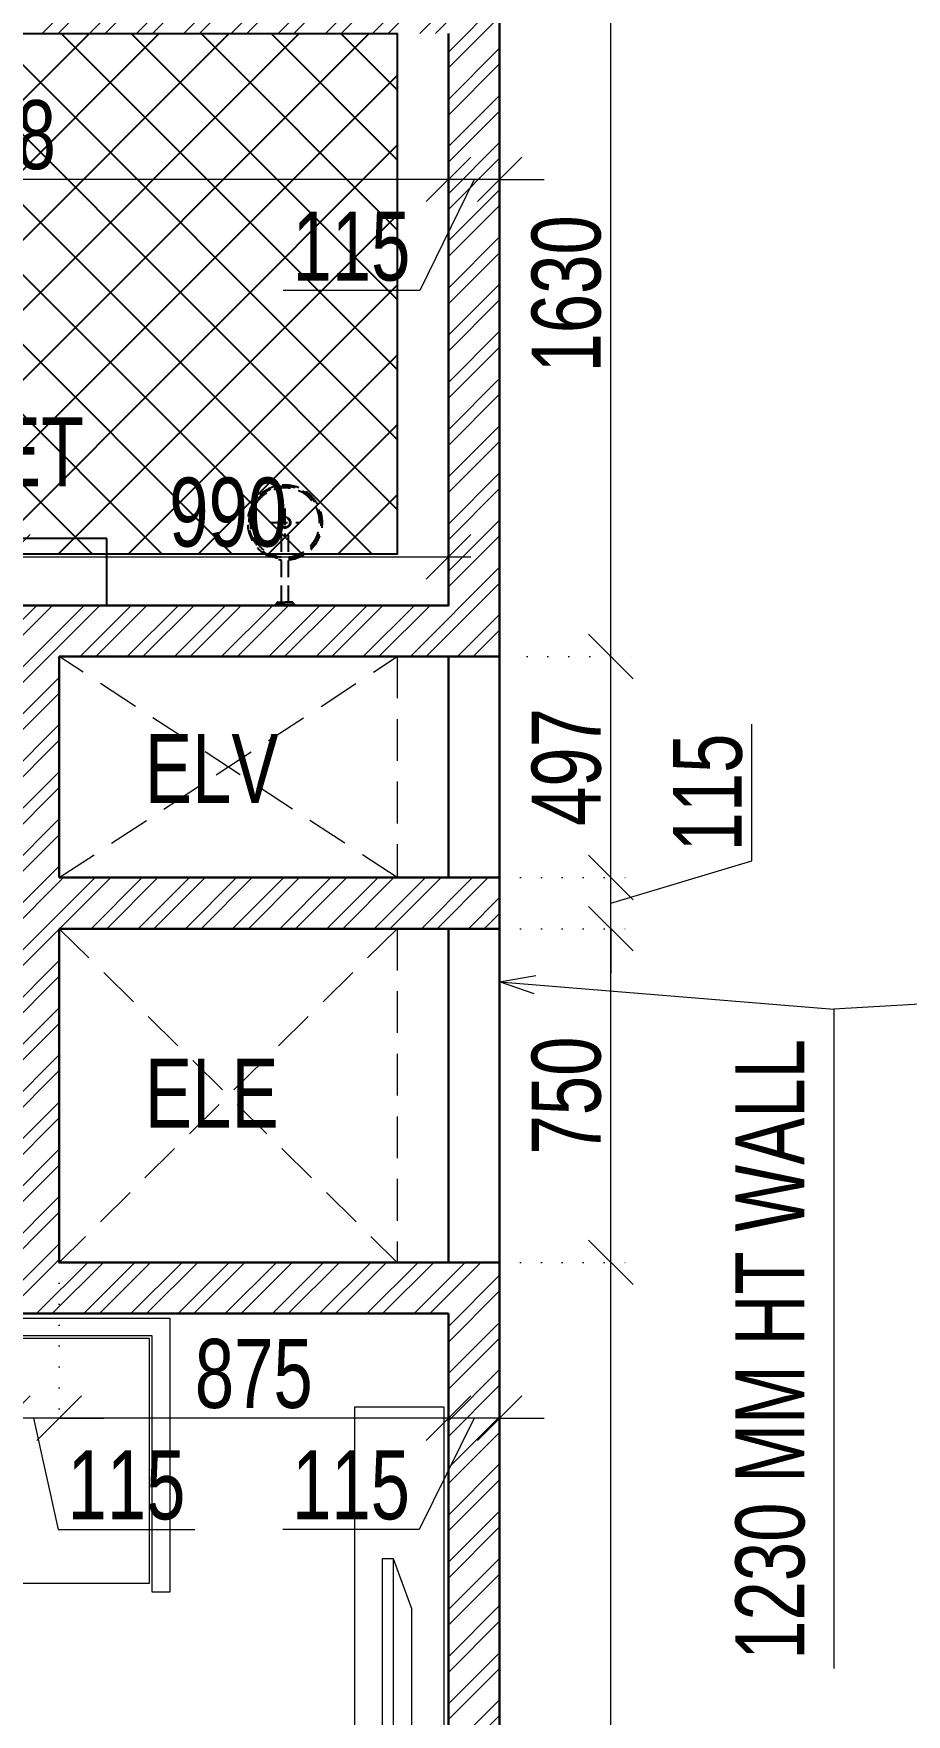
# Model space of a CAD drawing. Header units: inches. Extents: x 785882 to 928568, y 496782 to 576896.
# Drawn here: x 834711 to 836673, y 518164 to 521942 of the extents above; entities that cross this region are included whole.
import ezdxf
from ezdxf.enums import TextEntityAlignment as Align

# ---------------------------------------------------------------- set-up
doc = ezdxf.new("R2010")
doc.units = ezdxf.units.IN
doc.header["$LTSCALE"] = 750
doc.header["$MEASUREMENT"] = 0
for name, pattern in [('DOT', [0.25, 0, -0.25]), ('HIDDEN', [0.375, 0.25, -0.125]), ('HIDDEN2', [0.1875, 0.125, -0.0625])]:
    doc.linetypes.add(name, pattern=pattern)
for name, color, linetype, lineweight in [('d-fur', 250, 'Continuous', 9), ('DIMENSION WORKING-MSA', 222, 'Continuous', 13), ('DOTTED LINE-MSA', 3, 'HIDDEN2', 13), ('ELE-01-MSA', 7, 'Continuous', 30), ('FURNITURE-MSA', 251, 'Continuous', 5), ('TEXT DETAIL-MSA', 212, 'Continuous', 13), ('TEXT ROOM NAME-MSA', 210, 'Continuous', 13), ('WALL HATCH-MSA', 251, 'Continuous', 9), ('WALL-MSA', 32, 'Continuous', 30)]:
    doc.layers.add(name, color=color, linetype=linetype, lineweight=lineweight)
doc.layers.add('HATCH-SUNK 300MM-MSA', color=47, linetype='Continuous')
doc.layers.add('P.FIXTURE', color=7, linetype='Continuous')
doc.styles.add('125', font='swisscl.ttf', dxfattribs={"height": 125})
doc.styles.add('AR', font='swisscl.ttf')
doc.styles.add('ARIAL', font='swisscl.ttf', dxfattribs={"height": 360})
doc.styles.add('Arial-Reg', font='swisscl.ttf', dxfattribs={"height": 155})
doc.styles.add('MtXpl_Swis721_LtCn_B', font='swisscl.ttf')
doc.dimstyles.new('100 K.T', dxfattribs={"dimtxt": 360, "dimasz": 80, "dimexe": 0.18, "dimexo": 0.0625, "dimgap": 1, "dimtad": 1, "dimdec": 0, "dimzin": 0, "dimdsep": 46, "dimtxsty": 'ARIAL', "dimblk": 'DOT', "dimcen": 0.09, "dimse1": 1, "dimse2": 1, "dimclrd": 50, "dimclrt": 256, "dimadec": 0, "dimazin": 0, "dimtfac": 1, "dimtdec": 0, "dimtofl": 0, "dimtmove": 1, "dimatfit": 0, "dimfxl": 1, "dimtolj": 1, "dimtzin": 0, "dimlwd": -1, "dimarcsym": 0})
doc.dimstyles.new('WORKING DIM', dxfattribs={"dimtxt": 155, "dimasz": 100, "dimexe": 50, "dimexo": 0, "dimgap": 20, "dimtad": 1, "dimdec": 0, "dimzin": 0, "dimdsep": 46, "dimtxsty": 'AR', "dimblk": 'OBLIQUE', "dimcen": 0.09, "dimdle": 50, "dimclrd": 256, "dimclre": 250, "dimclrt": 256, "dimadec": 0, "dimazin": 0, "dimtfac": 1, "dimtdec": 0, "dimtofl": 0, "dimtmove": 1, "dimatfit": 0, "dimfxl": 1, "dimtolj": 1, "dimtzin": 0, "dimlwd": -1, "dimlwe": -1, "dimarcsym": 0})

# ---------------------------------------------------------------- blocks, each defined once
blk = doc.blocks.new('SHOWE')
at = {"linetype": 'HIDDEN', "ltscale": 0.2}
for p, q in [((3964447.4, -1171664.5), (3964447.4, -1171728.1)), ((3964261.3, -1171717.9), (3964261.3, -1171674.7)), ((3964261.3, -1171674.7), (3964263.3, -1171674.7)), ((3964264.2, -1171676.3), (3964264.2, -1171716.3)), ((3964268.7, -1171680.5), (3964268.7, -1171696.3)), ((3964268.7, -1171688.6), (3964437.5, -1171688.6)), ((3964268.7, -1171712), (3964268.7, -1171696.3)), ((3964268.7, -1171704), (3964437.5, -1171704)), ((3964479.2, -1171696.3), (3964415.6, -1171696.3)), ((3964261.3, -1171717.9), (3964263.3, -1171717.9))]:
    blk.add_line(p, q, dxfattribs=at)
for radius in [12.5, 10.6]:
    blk.add_circle((3964447.4, -1171696.3), radius, dxfattribs=at)
for centre, radius, start, end in [((3964447.4, -1171696.3), 84.1, 185.2383, 174.7617), ((3964447.4, -1171696.3), 81.4, 185.4105, 174.5895), ((3964447.4, -1171696.3), 78, 185.6496, 174.3504), ((3964262.4, -1171676.3), 1.76, 358.0282, 62.0821), ((3964259.8, -1171685.3), 10.1, 28.3436, 64.2104), ((3964262.4, -1171716.3), 1.76, 297.9179, 1.9718), ((3964259.8, -1171707.2), 10.1, 295.7896, 331.6564)]:
    blk.add_arc(centre, radius, start, end, dxfattribs=at)
blk = doc.blocks.new('G$C7997B730')
at = {"layer": 'FURNITURE-MSA'}
for p, q in [((36, 1324.9, 0), (0, 1324.9, 0)), ((0, 1324.9, 0), (0, 0, 0)), ((36, 1324.9, 0), (0, 1324.9, 0)), ((92.7, 1168.8, 0), (36, 1324.9, 0)), ((36, 0, 0), (36, 1324.9, 0)), ((92.7, 1168.8, 0), (36, 1324.9, 0)), ((92.7, 156.1, 0), (92.7, 1168.8, 0)), ((92.7, 156.1, 0), (36, 0, 0)), ((36, 0, 0), (0, 0, 0))]:
    blk.add_line(p, q, dxfattribs=at)
blk = doc.blocks.new('_Oblique')
at = {"color": 0, "linetype": 'ByBlock', "lineweight": -2}
blk.add_line((-0.5, -0.5), (0.5, 0.5), dxfattribs=at)
blk = doc.blocks.new('*D1065')
at = {"layer": 'Defpoints', "color": 0, "ltscale": 0.25, "transparency": 16777216}
for p in [(835758.3, 519180), (836008.3, 519180), (835758.3, 515730)]:
    blk.add_point(p, dxfattribs=at)
at = {"layer": 'DIMENSION WORKING-MSA', "ltscale": 0.25, "transparency": 16777216}
blk.add_line((836008.3, 515680), (836008.3, 519230), dxfattribs=at)
at = {"layer": 'DIMENSION WORKING-MSA', "color": 250, "linetype": 'DOT', "ltscale": 0.25, "transparency": 16777216}
for p, q in [((835758.3, 519180), (836058.3, 519180)), ((835758.3, 515730), (836058.3, 515730))]:
    blk.add_line(p, q, dxfattribs=at)
at = {"layer": 'DIMENSION WORKING-MSA', "ltscale": 0.25, "transparency": 16777216, "xscale": 100, "yscale": 100, "zscale": 100}
for p, rotation in [((836008.3, 519180), 90), ((836008.3, 515730), 270)]:
    blk.add_blockref('_Oblique', p, dxfattribs=dict(at, rotation=rotation))
at = {"layer": 'DIMENSION WORKING-MSA', "ltscale": 0.25, "transparency": 16777216, "insert": (835908.8, 517455), "char_height": 155, "attachment_point": 5, "rotation": 90, "style": 'AR'}
blk.add_mtext('\\A1;3450', dxfattribs=at)
blk = doc.blocks.new('*D1066')
at = {"layer": 'Defpoints', "color": 0, "ltscale": 0.25, "transparency": 16777216}
for p in [(835758.3, 519930), (836008.3, 519930), (835758.3, 519180)]:
    blk.add_point(p, dxfattribs=at)
at = {"layer": 'DIMENSION WORKING-MSA', "ltscale": 0.25, "transparency": 16777216}
blk.add_line((836008.3, 519130), (836008.3, 519980), dxfattribs=at)
at = {"layer": 'DIMENSION WORKING-MSA', "color": 250, "linetype": 'DOT', "ltscale": 0.25, "transparency": 16777216}
for p, q in [((835758.3, 519930), (836058.3, 519930)), ((835758.3, 519180), (836058.3, 519180))]:
    blk.add_line(p, q, dxfattribs=at)
at = {"layer": 'DIMENSION WORKING-MSA', "ltscale": 0.25, "transparency": 16777216, "xscale": 100, "yscale": 100, "zscale": 100}
for p, rotation in [((836008.3, 519930), 90), ((836008.3, 519180), 270)]:
    blk.add_blockref('_Oblique', p, dxfattribs=dict(at, rotation=rotation))
at = {"layer": 'DIMENSION WORKING-MSA', "ltscale": 0.25, "transparency": 16777216, "insert": (835908.9, 519555), "char_height": 155, "attachment_point": 5, "rotation": 90, "style": 'AR'}
blk.add_mtext('\\A1;750', dxfattribs=at)
blk = doc.blocks.new('*D1067')
at = {"layer": 'Defpoints', "color": 0, "ltscale": 0.25, "transparency": 16777216}
for p in [(835758.3, 520045), (836008.3, 520045), (835758.3, 519930)]:
    blk.add_point(p, dxfattribs=at)
at = {"layer": 'DIMENSION WORKING-MSA', "ltscale": 0.25, "transparency": 16777216}
for p, q in [((836325.5, 520082.6), (836325.5, 520389.5)), ((836008.3, 520045), (836008.3, 520145)), ((836008.3, 519987.5), (836325.5, 520082.6)), ((836008.3, 519930), (836008.3, 520045)), ((836008.3, 519930), (836008.3, 519830))]:
    blk.add_line(p, q, dxfattribs=at)
at = {"layer": 'DIMENSION WORKING-MSA', "color": 250, "linetype": 'DOT', "ltscale": 0.25, "transparency": 16777216}
for p, q in [((835758.3, 520045), (836058.3, 520045)), ((835758.3, 519930), (836058.3, 519930))]:
    blk.add_line(p, q, dxfattribs=at)
at = {"layer": 'DIMENSION WORKING-MSA', "ltscale": 0.25, "transparency": 16777216, "xscale": 100, "yscale": 100, "zscale": 100}
for p, rotation in [((836008.3, 520045), 270), ((836008.3, 519930), 90)]:
    blk.add_blockref('_Oblique', p, dxfattribs=dict(at, rotation=rotation))
at = {"layer": 'DIMENSION WORKING-MSA', "ltscale": 0.25, "transparency": 16777216, "insert": (836226.4, 520236), "char_height": 155, "attachment_point": 5, "rotation": 90, "style": 'AR'}
blk.add_mtext('\\A1;115', dxfattribs=at)
blk = doc.blocks.new('*D1068')
at = {"layer": 'Defpoints', "color": 0, "ltscale": 0.25, "transparency": 16777216}
for p in [(835820, 520541.7), (836008.3, 520541.7), (835758.3, 520045)]:
    blk.add_point(p, dxfattribs=at)
at = {"layer": 'DIMENSION WORKING-MSA', "ltscale": 0.25, "transparency": 16777216}
blk.add_line((836008.3, 519995), (836008.3, 520591.7), dxfattribs=at)
at = {"layer": 'DIMENSION WORKING-MSA', "color": 250, "linetype": 'DOT', "ltscale": 0.25, "transparency": 16777216}
for p, q in [((835820, 520541.7), (836058.3, 520541.7)), ((835758.3, 520045), (836058.3, 520045))]:
    blk.add_line(p, q, dxfattribs=at)
at = {"layer": 'DIMENSION WORKING-MSA', "ltscale": 0.25, "transparency": 16777216, "xscale": 100, "yscale": 100, "zscale": 100}
for p, rotation in [((836008.3, 520541.7), 90), ((836008.3, 520045), 270)]:
    blk.add_blockref('_Oblique', p, dxfattribs=dict(at, rotation=rotation))
at = {"layer": 'DIMENSION WORKING-MSA', "ltscale": 0.25, "transparency": 16777216, "insert": (835909, 520293.3), "char_height": 155, "attachment_point": 5, "rotation": 90, "style": 'AR'}
blk.add_mtext('\\A1;497', dxfattribs=at)
blk = doc.blocks.new('*D1069')
at = {"layer": 'Defpoints', "color": 0, "ltscale": 0.25, "transparency": 16777216}
for p in [(835758.3, 522171.7), (836008.3, 522171.7), (835820, 520541.7)]:
    blk.add_point(p, dxfattribs=at)
at = {"layer": 'DIMENSION WORKING-MSA', "ltscale": 0.25, "transparency": 16777216}
blk.add_line((836008.3, 520491.7), (836008.3, 522221.7), dxfattribs=at)
at = {"layer": 'DIMENSION WORKING-MSA', "color": 250, "linetype": 'DOT', "ltscale": 0.25, "transparency": 16777216}
for p, q in [((835758.3, 522171.7), (836058.3, 522171.7)), ((835820, 520541.7), (836058.3, 520541.7))]:
    blk.add_line(p, q, dxfattribs=at)
at = {"layer": 'DIMENSION WORKING-MSA', "ltscale": 0.25, "transparency": 16777216, "xscale": 100, "yscale": 100, "zscale": 100}
for p, rotation in [((836008.3, 522171.7), 90), ((836008.3, 520541.7), 270)]:
    blk.add_blockref('_Oblique', p, dxfattribs=dict(at, rotation=rotation))
at = {"layer": 'DIMENSION WORKING-MSA', "ltscale": 0.25, "transparency": 16777216, "insert": (835908.8, 521356.7), "char_height": 155, "attachment_point": 5, "rotation": 90, "style": 'AR'}
blk.add_mtext('\\A1;1630', dxfattribs=at)
blk = doc.blocks.new('*D1049')
at = {"layer": 'Defpoints', "color": 0, "ltscale": 0.25, "transparency": 16777216}
for p in [(835643.3, 518830), (835643.3, 518830), (835758.3, 518830)]:
    blk.add_point(p, dxfattribs=at)
at = {"layer": 'DIMENSION WORKING-MSA', "color": 250, "linetype": 'DOT', "ltscale": 0.25, "transparency": 16777216}
for p, q in [((835643.3, 518830), (835643.3, 518880)), ((835758.3, 518830), (835758.3, 518880))]:
    blk.add_line(p, q, dxfattribs=at)
at = {"layer": 'DIMENSION WORKING-MSA', "ltscale": 0.25, "transparency": 16777216}
for p, q in [((835643.3, 518830), (835543.3, 518830)), ((835700.8, 518830), (835577.7, 518580)), ((835758.3, 518830), (835643.3, 518830)), ((835758.3, 518830), (835858.3, 518830)), ((835577.7, 518580), (835270.9, 518580))]:
    blk.add_line(p, q, dxfattribs=at)
at = {"layer": 'DIMENSION WORKING-MSA', "ltscale": 0.25, "transparency": 16777216, "xscale": 100, "yscale": 100, "zscale": 100}
blk.add_blockref('_Oblique', (835643.3, 518830), dxfattribs=at)
at = {"layer": 'DIMENSION WORKING-MSA', "ltscale": 0.25, "transparency": 16777216, "xscale": 100, "yscale": 100, "zscale": 100, "rotation": 180}
blk.add_blockref('_Oblique', (835758.3, 518830), dxfattribs=at)
at = {"layer": 'DIMENSION WORKING-MSA', "ltscale": 0.25, "transparency": 16777216, "insert": (835424.3, 518679), "char_height": 155, "attachment_point": 5, "style": 'AR'}
blk.add_mtext('\\A1;115', dxfattribs=at)
blk = doc.blocks.new('*D1050')
at = {"layer": 'Defpoints', "color": 0, "ltscale": 0.25, "transparency": 16777216}
for p in [(834768.4, 519180), (834768.4, 518830), (835643.3, 518830)]:
    blk.add_point(p, dxfattribs=at)
at = {"layer": 'DIMENSION WORKING-MSA', "color": 250, "linetype": 'DOT', "ltscale": 0.25, "transparency": 16777216}
for p, q in [((834768.4, 519180), (834768.4, 518780)), ((835643.3, 518830), (835643.3, 518880))]:
    blk.add_line(p, q, dxfattribs=at)
at = {"layer": 'DIMENSION WORKING-MSA', "ltscale": 0.25, "transparency": 16777216}
blk.add_line((835693.3, 518830), (834718.4, 518830), dxfattribs=at)
at = {"layer": 'DIMENSION WORKING-MSA', "ltscale": 0.25, "transparency": 16777216, "xscale": 100, "yscale": 100, "zscale": 100, "rotation": 180}
blk.add_blockref('_Oblique', (834768.4, 518830), dxfattribs=at)
at = {"layer": 'DIMENSION WORKING-MSA', "ltscale": 0.25, "transparency": 16777216, "xscale": 100, "yscale": 100, "zscale": 100}
blk.add_blockref('_Oblique', (835643.3, 518830), dxfattribs=at)
at = {"layer": 'DIMENSION WORKING-MSA', "ltscale": 0.25, "transparency": 16777216, "insert": (835205.8, 518929.3), "char_height": 155, "attachment_point": 5, "style": 'AR'}
blk.add_mtext('\\A1;875', dxfattribs=at)
blk = doc.blocks.new('*D1051')
at = {"layer": 'Defpoints', "color": 0, "ltscale": 0.25, "transparency": 16777216}
for p in [(834653.4, 519180), (834768.4, 519180), (834653.4, 518830)]:
    blk.add_point(p, dxfattribs=at)
at = {"layer": 'DIMENSION WORKING-MSA', "color": 250, "linetype": 'DOT', "ltscale": 0.25, "transparency": 16777216}
for p, q in [((834653.4, 519180), (834653.4, 518780)), ((834768.4, 519180), (834768.4, 518780))]:
    blk.add_line(p, q, dxfattribs=at)
at = {"layer": 'DIMENSION WORKING-MSA', "ltscale": 0.25, "transparency": 16777216}
for p, q in [((834653.4, 518830), (834553.4, 518830)), ((834768.4, 518830), (834653.4, 518830)), ((834710.9, 518830), (834766.2, 518580)), ((834768.4, 518830), (834868.4, 518830)), ((834766.2, 518580), (835073, 518580))]:
    blk.add_line(p, q, dxfattribs=at)
at = {"layer": 'DIMENSION WORKING-MSA', "ltscale": 0.25, "transparency": 16777216, "xscale": 100, "yscale": 100, "zscale": 100}
blk.add_blockref('_Oblique', (834653.4, 518830), dxfattribs=at)
at = {"layer": 'DIMENSION WORKING-MSA', "ltscale": 0.25, "transparency": 16777216, "xscale": 100, "yscale": 100, "zscale": 100, "rotation": 180}
blk.add_blockref('_Oblique', (834768.4, 518830), dxfattribs=at)
at = {"layer": 'DIMENSION WORKING-MSA', "ltscale": 0.25, "transparency": 16777216, "insert": (834919.6, 518679), "char_height": 155, "attachment_point": 5, "style": 'AR'}
blk.add_mtext('\\A1;115', dxfattribs=at)
blk = doc.blocks.new('*D999')
at = {"layer": 'Defpoints', "color": 0, "ltscale": 0.25, "transparency": 16777216}
for p in [(835643.3, 521614.1), (835643.3, 521614.1), (835758.3, 521614.1)]:
    blk.add_point(p, dxfattribs=at)
at = {"layer": 'DIMENSION WORKING-MSA', "color": 250, "linetype": 'DOT', "ltscale": 0.25, "transparency": 16777216}
for p, q in [((835643.3, 521614.1), (835643.3, 521664.1)), ((835758.3, 521614.1), (835758.3, 521664.1))]:
    blk.add_line(p, q, dxfattribs=at)
at = {"layer": 'DIMENSION WORKING-MSA', "ltscale": 0.25, "transparency": 16777216}
for p, q in [((835643.3, 521614.1), (835543.3, 521614.1)), ((835700.8, 521614.1), (835578.7, 521364.1)), ((835758.3, 521614.1), (835643.3, 521614.1)), ((835758.3, 521614.1), (835858.3, 521614.1)), ((835578.7, 521364.1), (835271.9, 521364.1))]:
    blk.add_line(p, q, dxfattribs=at)
at = {"layer": 'DIMENSION WORKING-MSA', "ltscale": 0.25, "transparency": 16777216, "xscale": 100, "yscale": 100, "zscale": 100}
blk.add_blockref('_Oblique', (835643.3, 521614.1), dxfattribs=at)
at = {"layer": 'DIMENSION WORKING-MSA', "ltscale": 0.25, "transparency": 16777216, "xscale": 100, "yscale": 100, "zscale": 100, "rotation": 180}
blk.add_blockref('_Oblique', (835758.3, 521614.1), dxfattribs=at)
at = {"layer": 'DIMENSION WORKING-MSA', "ltscale": 0.25, "transparency": 16777216, "insert": (835425.3, 521463.1), "char_height": 155, "attachment_point": 5, "style": 'AR'}
blk.add_mtext('\\A1;115', dxfattribs=at)
blk = doc.blocks.new('*D1000')
at = {"layer": 'Defpoints', "color": 0, "ltscale": 0.25, "transparency": 16777216}
for p in [(833525.4, 521614.1), (833525.4, 521614.1), (835643.3, 521614.1)]:
    blk.add_point(p, dxfattribs=at)
at = {"layer": 'DIMENSION WORKING-MSA', "color": 250, "linetype": 'DOT', "ltscale": 0.25, "transparency": 16777216}
for p, q in [((833525.4, 521614.1), (833525.4, 521664.1)), ((835643.3, 521614.1), (835643.3, 521664.1))]:
    blk.add_line(p, q, dxfattribs=at)
at = {"layer": 'DIMENSION WORKING-MSA', "ltscale": 0.25, "transparency": 16777216}
blk.add_line((835693.3, 521614.1), (833475.4, 521614.1), dxfattribs=at)
at = {"layer": 'DIMENSION WORKING-MSA', "ltscale": 0.25, "transparency": 16777216, "xscale": 100, "yscale": 100, "zscale": 100, "rotation": 180}
blk.add_blockref('_Oblique', (833525.4, 521614.1), dxfattribs=at)
at = {"layer": 'DIMENSION WORKING-MSA', "ltscale": 0.25, "transparency": 16777216, "xscale": 100, "yscale": 100, "zscale": 100}
blk.add_blockref('_Oblique', (835643.3, 521614.1), dxfattribs=at)
at = {"layer": 'DIMENSION WORKING-MSA', "ltscale": 0.25, "transparency": 16777216, "insert": (834584.3, 521713.4), "char_height": 155, "attachment_point": 5, "style": 'AR'}
blk.add_mtext('\\A1;2118', dxfattribs=at)
blk = doc.blocks.new('_Dot')
at = {"linetype": 'ByBlock', "lineweight": -2}
blk.add_line((-0.5, 0), (-1, 0), dxfattribs=at)
at = {"linetype": 'ByBlock', "const_width": 0.5}
blk.add_lwpolyline([(-0.25, 0, 1), (0.25, 0, 1)], format="xyb", close=True, dxfattribs=at)
blk = doc.blocks.new('A$C59c041b7')
at = {"layer": 'HATCH-SUNK 300MM-MSA', "transparency": 33554559}
h = blk.add_hatch(dxfattribs=at)
h.set_pattern_fill('ANSI37', color=256, scale=35)
h.set_pattern_definition([(45, (0, 0), (-78.57724, 78.57724), []), (135, (0, 0), (-78.57724, -78.57724), [])])
h.paths.add_polyline_path([(7200.7, -41262.3), (9218.6, -41262.3), (9218.8, -42432.3), (7200.9, -42432.3)])
at = {"layer": 'HATCH-SUNK 300MM-MSA'}
blk.add_lwpolyline([(7200.7, -41262.3), (9218.6, -41262.3), (9218.8, -42432.3), (7200.9, -42432.3)], close=True, dxfattribs=at)
blk = doc.blocks.new('A$Caebde61c')
at = {"layer": 'FURNITURE-MSA'}
blk.add_lwpolyline([(9123.8, -44349), (9323.8, -44349), (9323.8, -45999), (9123.8, -45999)], close=True, dxfattribs=at)
blk = doc.blocks.new('*D1214')
at = {"layer": 'Defpoints', "color": 0, "ltscale": 0.25, "transparency": 16777216}
for p in [(835643.3, 520765.8), (834653.4, 520656.7), (835643.3, 520656.7)]:
    blk.add_point(p, dxfattribs=at)
at = {"layer": 'DIMENSION WORKING-MSA', "color": 250, "linetype": 'DOT', "ltscale": 0.25, "transparency": 16777216}
for p, q in [((834653.4, 520656.7), (834653.4, 520815.8)), ((835643.3, 520656.7), (835643.3, 520815.8))]:
    blk.add_line(p, q, dxfattribs=at)
at = {"layer": 'DIMENSION WORKING-MSA', "ltscale": 0.25, "transparency": 16777216}
blk.add_line((834603.4, 520765.8), (835693.3, 520765.8), dxfattribs=at)
at = {"layer": 'DIMENSION WORKING-MSA', "ltscale": 0.25, "transparency": 16777216, "xscale": 100, "yscale": 100, "zscale": 100, "rotation": 180}
blk.add_blockref('_Oblique', (834653.4, 520765.8), dxfattribs=at)
at = {"layer": 'DIMENSION WORKING-MSA', "ltscale": 0.25, "transparency": 16777216, "xscale": 100, "yscale": 100, "zscale": 100}
blk.add_blockref('_Oblique', (835643.3, 520765.8), dxfattribs=at)
at = {"layer": 'DIMENSION WORKING-MSA', "ltscale": 0.25, "transparency": 16777216, "insert": (835148.3, 520865.2), "char_height": 155, "attachment_point": 5, "style": 'AR'}
blk.add_mtext('\\A1;990', dxfattribs=at)

msp = doc.modelspace()

# ---------------------------------------------------------------- hatches: boundary and pattern name
at = {"layer": 'WALL HATCH-MSA'}
h = msp.add_hatch(dxfattribs=at)
h.set_pattern_fill('ANSI32', color=256, scale=200)
h.paths.add_polyline_path([(835643.3, 521941.7), (835643.3, 520656.7), (834653.4, 520656.7), (834653.4, 519180), (833525.4, 519180), (833525.4, 520541.7), (834003.4, 520541.7), (834003.4, 520656.7), (833525.4, 520656.7), (833525.4, 521191.7), (833410.4, 521191.7), (833410.4, 519065), (835643.3, 519065), (835643.3, 515845), (835528.3, 515845), (835528.3, 515730), (835758.3, 515730), (835758.3, 519180), (834768.4, 519180), (834768.4, 519930), (835758.3, 519930), (835758.3, 520045), (834768.4, 520045), (834768.4, 520541.7), (835758.3, 520541.7), (835758.3, 522171.7), (834843.9, 522171.7), (834843.9, 525140.7), (835507.7, 525140.7), (835507.7, 525255.7), (832195.8, 525255.7), (832195.8, 525140.7), (834728.9, 525140.7), (834728.9, 522056.7), (832125.8, 522056.7), (832125.8, 521941.7)])

# ---------------------------------------------------------------- linework, layer by layer
at = {"layer": 'd-fur', "ltscale": 100}
for points in [[(835017.2, 518438.8), (834977.2, 518438.8), (834977.2, 519015), (834418.5, 519015), (834418.5, 518438.8), (834378.5, 518438.8), (834378.5, 519055), (835017.2, 519055)], [(834424.5, 518458.8), (834971.2, 518458.8), (834971.2, 519009), (834424.5, 519009)]]:
    msp.add_lwpolyline(points, close=True, dxfattribs=at)
at = {"layer": 'DOTTED LINE-MSA'}
for p, q in [((834768.4, 520045), (835528.3, 520541.7)), ((835528.3, 520045), (834768.4, 520541.7)), ((835528.3, 520541.7), (835528.3, 520045)), ((834768.4, 519930), (835528.3, 519180)), ((835528.3, 519930), (834768.4, 519180)), ((835528.3, 519930), (835528.3, 519180))]:
    msp.add_line(p, q, dxfattribs=at)
at = {"layer": 'ELE-01-MSA'}
for p, q in [((835643.3, 520541.7), (835643.3, 520045)), ((835758.3, 520541.7), (835758.3, 520045)), ((835643.3, 519930), (835643.3, 519180)), ((835758.3, 519930), (835758.3, 519180))]:
    msp.add_line(p, q, dxfattribs=at)
at = {"layer": 'P.FIXTURE'}
msp.add_lwpolyline([(834875.4, 520806.6), (834025.4, 520806.6), (834025.4, 520656.7), (834875.4, 520656.7)], close=True, dxfattribs=at)
at = {"layer": 'WALL-MSA'}
for p, q in [((835758.3, 522171.7), (835758.3, 520541.7)), ((835643.3, 521941.7), (835643.3, 520656.7)), ((834653.4, 520656.7), (835643.3, 520656.7)), ((834768.4, 520541.7), (835758.3, 520541.7)), ((834768.4, 520045), (834768.4, 520541.7)), ((834768.4, 520045), (835758.3, 520045)), ((835758.3, 520045), (835758.3, 519930)), ((834768.4, 519930), (835758.3, 519930)), ((834768.4, 519180), (834768.4, 519930)), ((834768.4, 519180), (835758.3, 519180)), ((835758.3, 519180), (835758.3, 515730)), ((833410.4, 519065), (835643.3, 519065)), ((835643.3, 519065), (835643.3, 515845))]:
    msp.add_line(p, q, dxfattribs=at)

# ---------------------------------------------------------------- block references
at = {"layer": 'ELE-01-MSA', "xscale": 0.7200000000000002, "yscale": 0.7200000000000002, "zscale": 0.7200000000000002}
msp.add_blockref('G$C7997B730', (835494, 517559.5, 0), dxfattribs=at)
at = {"layer": 'FURNITURE-MSA'}
msp.add_blockref('A$Caebde61c', (826309.5, 563204), dxfattribs=at)
at = {"layer": 'HATCH-SUNK 300MM-MSA'}
msp.add_blockref('A$C59c041b7', (826309.5, 563204), dxfattribs=at)
at = {"layer": 'P.FIXTURE', "lineweight": 30, "rotation": 90.00000000000001}
msp.add_blockref('SHOWE', (-336420.4, -3443604.6), dxfattribs=at)

# ---------------------------------------------------------------- texts
at = {"layer": 'TEXT DETAIL-MSA', "style": '125'}
msp.add_text('1230 MM HT WALL', height=155, rotation=90, dxfattribs=at).set_placement((836366, 518984.3), align=Align.MIDDLE_CENTER)
at = {"layer": 'TEXT ROOM NAME-MSA', "lineweight": 0}
for s, style, p in [('TOILET', 'MtXpl_Swis721_LtCn_B', (834268.1, 520924.4, 0)), ('ELV', 'Arial-Reg', (834961.2, 520212.7)), ('ELE', 'Arial-Reg', (834961.2, 519482.8))]:
    msp.add_text(s, height=155, dxfattribs=dict(at, style=style)).set_placement(p)

# ---------------------------------------------------------------- dimensions: what is measured, and where the dimension line sits
at = {"layer": 'DIMENSION WORKING-MSA', "ltscale": 0.25}
for base, p1, p2, picture, middle in [((836008.3, 522171.7), (835820, 520541.7), (835758.3, 522171.7), '*D1069', (835908.8, 521356.7)), ((836008.3, 520541.7), (835758.3, 520045), (835820, 520541.7), '*D1068', (835909, 520293.3)), ((836008.3, 520045), (835758.3, 519930), (835758.3, 520045), '*D1067', (836226.4, 520102.6)), ((836008.3, 519930), (835758.3, 519180), (835758.3, 519930), '*D1066', (835908.9, 519555)), ((836008.3, 519180), (835758.3, 515730), (835758.3, 519180), '*D1065', (835908.8, 517455))]:
    dim = msp.add_linear_dim(base=base, p1=p1, p2=p2, angle=270, dimstyle='WORKING DIM', dxfattribs=at)
    dim.commit()
    dim.dimension.update_dxf_attribs({"geometry": picture, "text_midpoint": middle})
for base, p1, p2, picture, middle in [((833525.4, 521614.1), (835643.3, 521614.1), (833525.4, 521614.1), '*D1000', (834584.3, 521713.4)), ((835643.3, 520765.8), (834653.4, 520656.7), (835643.3, 520656.7), '*D1214', (835148.3, 520865.2)), ((834768.4, 518830), (835643.3, 518830), (834768.4, 519180), '*D1050', (835205.8, 518929.3))]:
    dim = msp.add_linear_dim(base=base, p1=p1, p2=p2, dimstyle='WORKING DIM', dxfattribs=at)
    dim.commit()
    dim.dimension.update_dxf_attribs({"geometry": picture, "text_midpoint": middle})
for base, p1, p2, picture, middle in [((835643.3, 521614.1), (835758.3, 521614.1), (835643.3, 521614.1), '*D999', (835558.7, 521364.1)), ((834653.4, 518830), (834768.4, 519180), (834653.4, 519180), '*D1051', (834786.2, 518580)), ((835643.3, 518830), (835758.3, 518830), (835643.3, 518830), '*D1049', (835557.7, 518580))]:
    dim = msp.add_linear_dim(base=base, p1=p1, p2=p2, dimstyle='WORKING DIM', dxfattribs=at)
    dim.commit()
    dim.dimension.update_dxf_attribs({"geometry": picture, "text_midpoint": middle, "dimtype": 160})

# ---------------------------------------------------------------- leaders
at = {"layer": 'TEXT DETAIL-MSA'}
for points in [[(835758.3, 519810.4), (836509.5, 519749.3), (836509.5, 518267.3)], [(837587.1, 519810.4), (836509.5, 519749.3), (836509.5, 518267.3)]]:
    msp.add_leader(points, dimstyle='100 K.T', override={"dimgap": 1, "dimtad": 0, "dimclrd": 256, "dimldrblk": 'Open30'}, dxfattribs=at)

doc.saveas('drawing.dxf')
